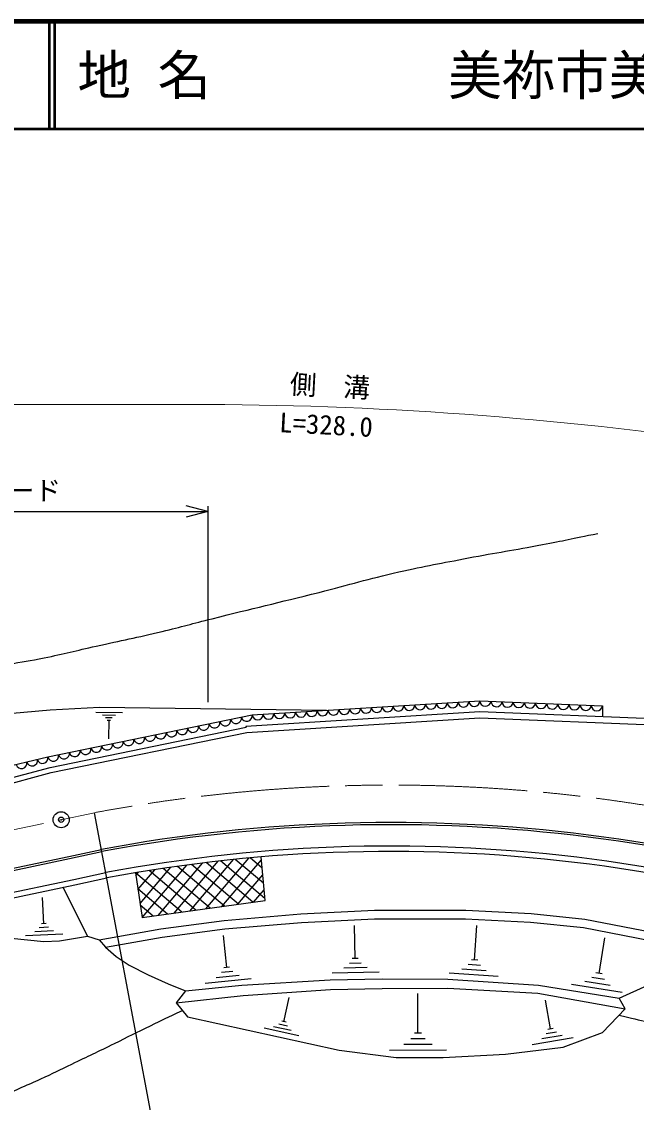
# Model space of a CAD drawing. Units: millimetres, scale not verified. Extents: x 40000 to 680000, y 20000 to 380000.
# Drawn here: x 365172 to 422589, y 279063 to 380000 of the extents above; entities that cross this region are included whole.
import ezdxf
from ezdxf.enums import TextEntityAlignment as Align

# ---------------------------------------------------------------- set-up
doc = ezdxf.new("R2010")
doc.units = ezdxf.units.MM
doc.header["$LTSCALE"] = 1000
doc.header["$PDMODE"] = 32
doc.header["$PDSIZE"] = 500
doc.linetypes.add('CHAIN', pattern=[18.5, 12, -1.5, 3.5, -1.5])
for name, color, linetype, lineweight in [('M-BGD', 7, 'Continuous', 25), ('M-BMK', 2, 'CHAIN', 13), ('M-BMK-SRVR', 3, 'Continuous', 25), ('M-STR-HTXT', 7, 'Continuous', 13), ('M-STR-STRC', 7, 'Continuous', 25), ('M-TTL', 2, 'Continuous', 140), ('M-TTL-LINE', 7, 'Continuous', 50)]:
    doc.layers.add(name, color=color, linetype=linetype, lineweight=lineweight)
doc.layers.add('M-TTL-TXT', color=7, linetype='Continuous')
doc.styles.add('ＭＳ ゴシック', font='')
doc.styles.get('ＭＳ ゴシック').set_extended_font_data('MS Gothic')

msp = doc.modelspace()

# ---------------------------------------------------------------- linework, layer by layer
at = {"layer": 'M-BGD'}
for p, q in [((367847, 315725), (372440, 315976)), ((372440, 315976), (393639, 315683)), ((386704, 315248), (407962, 316580)), ((407962, 316580), (419419, 316102)), ((419419, 316102), (419419, 315101)), ((360511, 315078), (367847, 315725)), ((367628, 311332), (386704, 315248)), ((372094, 315516), (374580, 315482)), ((372712, 315259), (373955, 315242)), ((373019, 315006), (373641, 314998)), ((386127, 314210), (407973, 315579)), ((386200, 313614), (407979, 314978)), ((407973, 315579), (428030, 314742)), ((407979, 314978), (427923, 314152)), ((367830, 310353), (386133, 314110)), ((373171, 314755), (373482, 314751)), ((373327, 314753), (373302, 313013)), ((386127, 314210), (386133, 314110)), ((367945, 309866), (386200, 313614)), ((353841, 308043), (367628, 311332)), ((358849, 307939), (367830, 310353)), ((358975, 307455), (367945, 309866)), ((381206, 256980), (371975, 306120)), ((321909, 291934), (369591, 302037)), ((321951, 291738), (369633, 301842)), ((369591, 302037), (372621, 302680)), ((369633, 301842), (372658, 302484)), ((382376, 297143), (386399, 301885)), ((387633, 300950), (386519, 301896)), ((387913, 297909), (387538, 301986)), ((376033, 298940), (377607, 300796)), ((376233, 297630), (379110, 301021)), ((376433, 296320), (380596, 301228)), ((377919, 296526), (382068, 301417)), ((382781, 297199), (378398, 300917)), ((379405, 296731), (383526, 301590)), ((384110, 297383), (379718, 301108)), ((380890, 296937), (384969, 301745)), ((385439, 297567), (381051, 301288)), ((386768, 297751), (382398, 301458)), ((387895, 298106), (383757, 301616)), ((383862, 297348), (387563, 301712)), ((387764, 299528), (385131, 301762)), ((360963, 297960), (370047, 299885)), ((370047, 299885), (373027, 300518)), ((370151, 299396), (373120, 300027)), ((375794, 300503), (376433, 296320)), ((380123, 296831), (375794, 300503)), ((375832, 300249), (376089, 300552)), ((381452, 297015), (377090, 300715)), ((385348, 297554), (387692, 300317)), ((361067, 297471), (370151, 299396)), ((371329, 294576), (369040, 299160)), ((378794, 296647), (376024, 298996)), ((386833, 297760), (387820, 298922)), ((367233, 295744), (367108, 298188)), ((376433, 296320), (387913, 297909)), ((377465, 296463), (376254, 297489)), ((391246, 296675), (398117, 297016)), ((398117, 297016), (406648, 297002)), ((406648, 297002), (412763, 296702)), ((367452, 295755), (367015, 295732)), ((378173, 295284), (384079, 296054)), ((384079, 296054), (391246, 296675)), ((384166, 295258), (391300, 295877)), ((391300, 295877), (398136, 296216)), ((398136, 296216), (406627, 296202)), ((406627, 296202), (412702, 295904)), ((412702, 295904), (417645, 295388)), ((412763, 296702), (417762, 296180)), ((417762, 296180), (424051, 294968)), ((369033, 294786), (365541, 294606)), ((368142, 295090), (366396, 295000)), ((367688, 295417), (366815, 295372)), ((372416, 294257), (378173, 295284)), ((378295, 294493), (384166, 295258)), ((396330, 292499), (396262, 295572)), ((407484, 292353), (407700, 295576)), ((417645, 295388), (423870, 294188)), ((364194, 294393), (367257, 294089)), ((367257, 294089), (368719, 294159)), ((368719, 294159), (371329, 294576)), ((371329, 294576), (372416, 294257)), ((372416, 294257), (373011, 293550)), ((373011, 293550), (378295, 294493)), ((384334, 291666), (384034, 294656)), ((419109, 291111), (419641, 294425)), ((373011, 293550), (374008, 292678)), ((374008, 292678), (375227, 291870)), ((375227, 291870), (376977, 290975)), ((396888, 292072), (395791, 292048)), ((396604, 292505), (396056, 292493)), ((408029, 291854), (406878, 291931)), ((407772, 292334), (407196, 292372)), ((376977, 290975), (378863, 290140)), ((385487, 290919), (383352, 290705)), ((384911, 291292), (383843, 291185)), ((384601, 291693), (384067, 291639)), ((398554, 291231), (394164, 291134)), ((397447, 291646), (395252, 291597)), ((409694, 290817), (405089, 291125)), ((408574, 291355), (406271, 291509)), ((419625, 290543), (418441, 290733)), ((419405, 291064), (418813, 291158)), ((378863, 290140), (380463, 289482)), ((380463, 289482), (385733, 290012)), ((386598, 290599), (382327, 290170)), ((385733, 290012), (393998, 290502)), ((393998, 290502), (398832, 290609)), ((394035, 289603), (398838, 289709)), ((398832, 290609), (404978, 290566)), ((398838, 289709), (404980, 289735)), ((404978, 290566), (413434, 290000)), ((404980, 289735), (413371, 289277)), ((413434, 290000), (420994, 288787)), ((421248, 289311), (416514, 290071)), ((420140, 289974), (417773, 290354)), ((420994, 288787), (423647, 290007)), ((380463, 289482), (379612, 288369)), ((379612, 288369), (385849, 289058)), ((385849, 289058), (394035, 289603)), ((389664, 286596), (390162, 288866)), ((402190, 285523), (402184, 289245)), ((413371, 289277), (421531, 287808)), ((421531, 287808), (420994, 288787)), ((379612, 288369), (380661, 287053)), ((414572, 285919), (414102, 288606)), ((419409, 285578), (421531, 287808)), ((380661, 287053), (394829, 283942)), ((391072, 285267), (387829, 285979)), ((390332, 285769), (388711, 286125)), ((389998, 286183), (389187, 286361)), ((389867, 286551), (389461, 286640)), ((414812, 285961), (414332, 285877)), ((402855, 284992), (401526, 284990)), ((402522, 285523), (401857, 285523)), ((416693, 285103), (412854, 284431)), ((415666, 285319), (413747, 284983)), ((415119, 285619), (414160, 285451)), ((415737, 284212), (419409, 285578)), ((394829, 283942), (400139, 283255)), ((404850, 283932), (399533, 283924)), ((403520, 284461), (400862, 284458)), ((410366, 283579), (415737, 284212)), ((400139, 283255), (404530, 283261)), ((404530, 283261), (410366, 283579))]:
    msp.add_line(p, q, dxfattribs=at)
for centre, radius, start, end in [((397333, 315921), 507, 184.39656, 2.77217), ((398345, 315985), 507, 184.39656, 2.77217), ((399357, 316048), 507, 184.39656, 2.77217), ((400369, 316112), 507, 184.39656, 2.77217), ((401382, 316175), 507, 184.39656, 2.77217), ((402394, 316238), 507, 184.39656, 2.77217), ((403406, 316302), 507, 184.39656, 2.77217), ((404419, 316365), 507, 184.39656, 2.77217), ((405431, 316429), 507, 184.39656, 2.77217), ((406443, 316492), 507, 184.39656, 2.77217), ((407456, 316555), 507, 184.39656, 2.77217), ((408484, 316580), 522, 179.99094, 355.23354), ((409525, 316537), 522, 179.99094, 355.23354), ((410567, 316493), 522, 179.99094, 355.23354), ((411608, 316450), 522, 179.99094, 355.23354), ((412650, 316406), 522, 179.99094, 355.23354), ((413691, 316363), 522, 179.99094, 355.23354), ((414733, 316319), 522, 179.99094, 355.23354), ((415774, 316276), 522, 179.99094, 355.23354), ((416816, 316233), 522, 179.99094, 355.23354), ((417857, 316189), 522, 179.99094, 355.23354), ((418899, 316146), 522, 179.99094, 355.23354), ((385195, 314952), 513, 193.0116, 10.19165), ((386199, 315158), 513, 193.0116, 10.19165), ((387210, 315287), 507, 184.39656, 2.77217), ((388222, 315351), 507, 184.39656, 2.77217), ((389234, 315414), 507, 184.39656, 2.77217), ((390247, 315478), 507, 184.39656, 2.77217), ((391259, 315541), 507, 184.39656, 2.77217), ((392271, 315604), 507, 184.39656, 2.77217), ((393283, 315668), 507, 184.39656, 2.77217), ((394296, 315731), 507, 184.39656, 2.77217), ((395308, 315795), 507, 184.39656, 2.77217), ((396320, 315858), 507, 184.39656, 2.77217), ((380176, 313921), 513, 193.0116, 10.19165), ((381180, 314127), 513, 193.0116, 10.19165), ((382184, 314333), 513, 193.0116, 10.19165), ((383188, 314539), 513, 193.0116, 10.19165), ((384192, 314745), 513, 193.0116, 10.19165), ((375156, 312890), 513, 193.0116, 10.19165), ((376160, 313097), 513, 193.0116, 10.19165), ((377164, 313303), 513, 193.0116, 10.19165), ((378168, 313509), 513, 193.0116, 10.19165), ((379172, 313715), 513, 193.0116, 10.19165), ((370136, 311860), 513, 193.0116, 10.19165), ((371140, 312066), 513, 193.0116, 10.19165), ((372144, 312272), 513, 193.0116, 10.19165), ((373148, 312478), 513, 193.0116, 10.19165), ((374152, 312684), 513, 193.0116, 10.19165), ((366150, 310986), 506, 194.12934, 12.71023), ((367135, 311221), 506, 194.12934, 12.71023), ((368128, 311448), 513, 193.0116, 10.19165), ((369132, 311654), 513, 193.0116, 10.19165), ((365165, 310751), 506, 194.12934, 12.71023), ((399669, 158699), 146500, 64.88685, 100.6394), ((399669, 158699), 146300, 64.88685, 100.6394), ((399669, 158699), 144300, 64.41994, 100.6394), ((399669, 158699), 143800, 64.54139, 100.6394)]:
    msp.add_arc(centre, radius, start, end, dxfattribs=at)
for points, knots in [([(295940, 322498), (298208, 321866), (298861, 321659), (300774, 321312), (302126, 321066), (302896, 321008), (304255, 320807), (306610, 320459), (307921, 320210), (310281, 319900), (314107, 319399), (316267, 319255), (320102, 318830), (323059, 318503), (324704, 318198), (327671, 317975), (330381, 317772), (331908, 317786), (334626, 317762), (337322, 317738), (338832, 317788), (341527, 317872), (343979, 317949), (345354, 317991), (347802, 318153), (350859, 318355), (352573, 318481), (355617, 318836), (358867, 319215), (360683, 319470), (363915, 319987), (365230, 320198), (365968, 320313), (367273, 320579), (369180, 320969), (370234, 321251), (372133, 321677), (374546, 322217), (375910, 322466), (378312, 323049), (380136, 323492), (381148, 323779), (382968, 324237), (386865, 325217), (389059, 325717), (392956, 326698), (395870, 327432), (397479, 327942), (400410, 328605), (402931, 329176), (404359, 329419), (406897, 329907), (409591, 330425), (411113, 330638), (413806, 331159), (415834, 331551), (416481, 331681), (418989, 332201)], [0, 0, 0, 0, 1, 1, 1, 2, 2, 2, 3, 3, 3, 4, 4, 4, 5, 5, 5, 6, 6, 6, 7, 7, 7, 8, 8, 8, 9, 9, 9, 10, 10, 10, 11, 11, 11, 12, 12, 12, 13, 13, 13, 14, 14, 14, 15, 15, 15, 16, 16, 16, 17, 17, 17, 18, 18, 18, 19, 19, 19, 19]), ([(294795, 254894), (297012, 255913), (297595, 256164), (299396, 256963), (305396, 259626), (308725, 261220), (314895, 263459), (322638, 266269), (327414, 266551), (335081, 269562), (336190, 269998), (336766, 270347), (337857, 270827), (339615, 271601), (340610, 272017), (342403, 272706), (344252, 273416), (345293, 273801), (347171, 274430), (348915, 275014), (349908, 275290), (351668, 275826), (353210, 276296), (354080, 276536), (355621, 277010), (357023, 277441), (357808, 277687), (359202, 278145), (360457, 278557), (361169, 278766), (362403, 279239), (363520, 279668), (364109, 279998), (365204, 280482), (365894, 280788), (366286, 280946), (366972, 281261), (368106, 281783), (368731, 282098), (369856, 282638), (371412, 283385), (372284, 283804), (373835, 284561), (375156, 285206), (375888, 285582), (377211, 286224), (378370, 286787), (378737, 286962), (380185, 287651)], [0, 0, 0, 0, 1, 1, 1, 2, 2, 2, 3, 3, 3, 4, 4, 4, 5, 5, 5, 6, 6, 6, 7, 7, 7, 8, 8, 8, 9, 9, 9, 10, 10, 10, 11, 11, 11, 12, 12, 12, 13, 13, 13, 14, 14, 14, 15, 15, 15, 16, 16, 16, 16]), ([(420949, 287196), (423321, 286667), (423991, 286513), (425908, 285953), (427926, 285363), (429069, 285043), (431005, 284225), (431890, 283851), (432330, 283525), (433162, 283045), (434567, 282235), (435327, 281733), (436657, 280807), (437385, 280299), (437789, 280003), (438452, 279411), (439124, 278812), (439427, 278399), (440048, 277747), (440887, 276865), (441391, 276402), (442186, 275480), (442899, 274654), (443246, 274148), (443891, 273267), (444581, 272325), (444949, 271784), (445596, 270812), (446264, 269809), (446610, 269230), (447274, 268225), (448892, 265775), (449850, 264437), (451461, 261983), (452690, 260112), (453077, 259513), (454575, 257172)], [0, 0, 0, 0, 1, 1, 1, 2, 2, 2, 3, 3, 3, 4, 4, 4, 5, 5, 5, 6, 6, 6, 7, 7, 7, 8, 8, 8, 9, 9, 9, 10, 10, 10, 11, 11, 11, 12, 12, 12, 12])]:
    msp.add_open_spline(points, degree=3, knots=knots, dxfattribs=at)
at = {"layer": 'M-BMK'}
msp.add_line((296303, 290086), (371975, 306120), dxfattribs=at)
msp.add_arc((399669, 158699), 150000, 63.94173, 100.6394, dxfattribs=at)
at = {"layer": 'M-BMK-SRVR'}
msp.add_circle((368866, 305461), 750, dxfattribs=at)
msp.add_point((368866, 305461), dxfattribs=at)
at = {"layer": 'M-STR-HTXT'}
msp.add_line((235122, 344246), (382554, 344246), dxfattribs=at)
msp.add_arc((380876, -12830), 357081, 73.28322, 89.73076, dxfattribs=at)
at = {"layer": 'M-STR-STRC'}
for p, q in [((340418, 334246), (382554, 334246)), ((382554, 334246), (380554, 334785)), ((382554, 334246), (380554, 333708)), ((382554, 334746), (382554, 316438))]:
    msp.add_line(p, q, dxfattribs=at)
at = {"layer": 'M-TTL'}
msp.add_line((680000, 380000), (40000, 380000), dxfattribs=at)
at = {"layer": 'M-TTL-LINE'}
for p, q in [((367750, 380000), (367750, 370000)), ((368250, 380000), (368250, 370000)), ((40000, 370000), (680000, 370000))]:
    msp.add_line(p, q, dxfattribs=at)

# ---------------------------------------------------------------- texts
at = {"layer": 'M-STR-HTXT', "style": 'ＭＳ ゴシック'}
msp.add_text('側\u3000溝', height=1833, rotation=357.047, dxfattribs=at).set_placement((393896, 344508), align=Align.BOTTOM_CENTER)
msp.add_text('L=328.0', height=1833, rotation=357.047, dxfattribs=at).set_placement((393611, 342351), align=Align.MIDDLE_CENTER)
at = {"layer": 'M-STR-STRC', "style": 'ＭＳ ゴシック'}
msp.add_text('ストンガード', height=1833, dxfattribs=at).set_placement((361368, 334740), align=Align.BOTTOM_CENTER)
at = {"layer": 'M-TTL-TXT', "style": 'ＭＳ ゴシック'}
for s, p in [('地 名', (370380, 375000)), ('美祢市美東町長田', (405024, 375000))]:
    msp.add_text(s, height=3666, dxfattribs=at).set_placement(p, align=Align.MIDDLE_LEFT)

doc.saveas('drawing.dxf')
